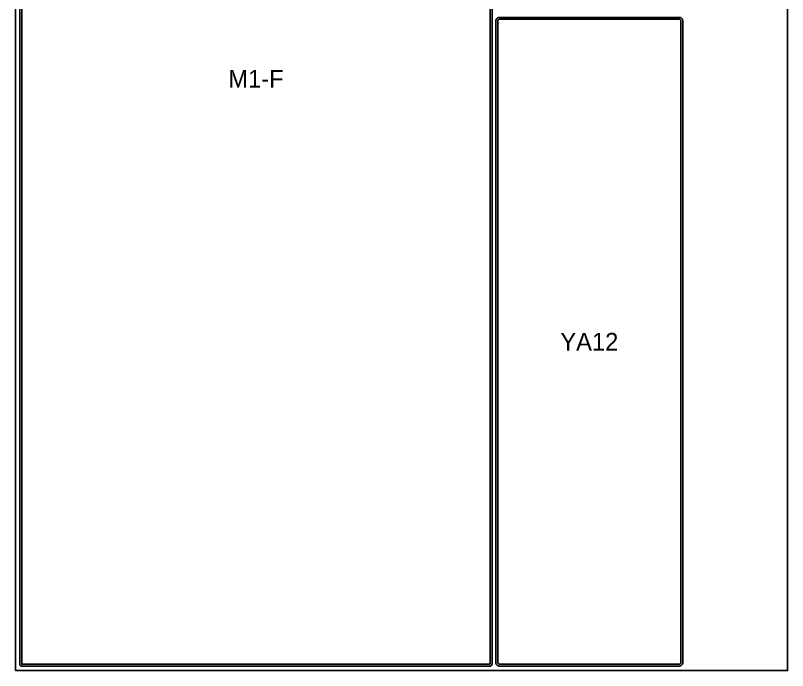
# Model space of a CAD drawing. Header units: millimetres. Extents: x 0 to 8220, y 0 to 2502.
# Drawn here: x 5600 to 6820, y 0 to 1035 of the extents above; entities that cross this region are included whole.
import ezdxf
from ezdxf.enums import TextEntityAlignment as Align

# ---------------------------------------------------------------- set-up
doc = ezdxf.new("R2010")
doc.units = ezdxf.units.MM
for name, color, linetype in [('CORTE_EXT', 1, 'Continuous'), ('HOJA', 8, 'Continuous'), ('TEXTO', 7, 'Continuous'), ('TRAYECTORIA_EXT_FRESA6', 11, 'Continuous')]:
    doc.layers.add(name, color=color, linetype=linetype)

msp = doc.modelspace()

# ---------------------------------------------------------------- linework, layer by layer
at = {"layer": 'CORTE_EXT'}
for points in [[(6350, 10), (6350, 1860), (5610, 1860), (5610, 10)], [(6648.5, 10), (6365, 10), (6364.7, 10), (6364.4, 10.1), (6364.1, 10.1), (6363.9, 10.2), (6363.6, 10.4), (6363.3, 10.5), (6363.1, 10.7), (6362.9, 10.9), (6362.7, 11.1), (6362.5, 11.3), (6362.4, 11.6), (6362.2, 11.9), (6362.1, 12.1), (6362.1, 12.4), (6362, 12.7), (6362, 13), (6362, 1026), (6362, 1026.3), (6362.1, 1026.6), (6362.1, 1026.9), (6362.2, 1027.1), (6362.4, 1027.4), (6362.5, 1027.7), (6362.7, 1027.9), (6362.9, 1028.1), (6363.1, 1028.3), (6363.3, 1028.5), (6363.6, 1028.6), (6363.9, 1028.8), (6364.1, 1028.9), (6364.4, 1028.9), (6364.7, 1029), (6365, 1029), (6648.5, 1029), (6648.8, 1029), (6649.1, 1028.9), (6649.4, 1028.9), (6649.6, 1028.8), (6649.9, 1028.6), (6650.2, 1028.5), (6650.4, 1028.3), (6650.6, 1028.1), (6650.8, 1027.9), (6651, 1027.7), (6651.1, 1027.4), (6651.3, 1027.1), (6651.4, 1026.9), (6651.4, 1026.6), (6651.5, 1026.3), (6651.5, 1026), (6651.5, 13), (6651.5, 12.7), (6651.4, 12.4), (6651.4, 12.1), (6651.3, 11.9), (6651.1, 11.6), (6651, 11.3), (6650.8, 11.1), (6650.6, 10.9), (6650.4, 10.7), (6650.2, 10.5), (6649.9, 10.4), (6649.6, 10.2), (6649.4, 10.1), (6649.1, 10.1), (6648.8, 10)]]:
    msp.add_lwpolyline(points, close=True, dxfattribs=at)
at = {"layer": 'HOJA'}
msp.add_lwpolyline([(5600, 0), (6820, 0), (6820, 2440), (5600, 2440)], close=True, dxfattribs=at)
at = {"layer": 'TRAYECTORIA_EXT_FRESA6'}
msp.add_lwpolyline([(6353, 1860), (6353, 10), (6353, 9.7), (6352.9, 9.4), (6352.9, 9.1), (6352.8, 8.9), (6352.6, 8.6), (6352.5, 8.3), (6352.3, 8.1), (6352.1, 7.9), (6351.9, 7.7), (6351.7, 7.5), (6351.4, 7.4), (6351.1, 7.2), (6350.9, 7.1), (6350.6, 7.1), (6350.3, 7), (6350, 7), (5610, 7), (5609.7, 7), (5609.4, 7.1), (5609.1, 7.1), (5608.9, 7.2), (5608.6, 7.4), (5608.3, 7.5), (5608.1, 7.7), (5607.9, 7.9), (5607.7, 8.1), (5607.5, 8.3), (5607.4, 8.6), (5607.2, 8.9), (5607.1, 9.1), (5607.1, 9.4), (5607, 9.7), (5607, 10), (5607, 1860)], dxfattribs=at)
msp.add_lwpolyline([(6648.6, 7), (6648.5, 7), (6365, 7), (6364.9, 7), (6364.6, 7), (6364.3, 7), (6364, 7.1), (6363.7, 7.1), (6363.4, 7.2), (6363.1, 7.3), (6362.8, 7.4), (6362.6, 7.5), (6362.3, 7.6), (6362, 7.8), (6361.8, 7.9), (6361.5, 8.1), (6361.3, 8.3), (6361.1, 8.5), (6360.9, 8.7), (6360.7, 8.9), (6360.5, 9.1), (6360.3, 9.3), (6360.1, 9.5), (6359.9, 9.8), (6359.8, 10), (6359.6, 10.3), (6359.5, 10.6), (6359.4, 10.8), (6359.3, 11.1), (6359.2, 11.4), (6359.1, 11.7), (6359.1, 12), (6359, 12.3), (6359, 12.6), (6359, 12.9), (6359, 13), (6359, 1026), (6359, 1026.1), (6359, 1026.4), (6359, 1026.7), (6359.1, 1027), (6359.1, 1027.3), (6359.2, 1027.6), (6359.3, 1027.9), (6359.4, 1028.2), (6359.5, 1028.4), (6359.6, 1028.7), (6359.8, 1029), (6359.9, 1029.2), (6360.1, 1029.5), (6360.3, 1029.7), (6360.5, 1029.9), (6360.7, 1030.1), (6360.9, 1030.3), (6361.1, 1030.5), (6361.3, 1030.7), (6361.5, 1030.9), (6361.8, 1031.1), (6362, 1031.2), (6362.3, 1031.4), (6362.6, 1031.5), (6362.8, 1031.6), (6363.1, 1031.7), (6363.4, 1031.8), (6363.7, 1031.9), (6364, 1031.9), (6364.3, 1032), (6364.6, 1032), (6364.9, 1032), (6365, 1032), (6648.5, 1032), (6648.6, 1032), (6648.9, 1032), (6649.2, 1032), (6649.5, 1031.9), (6649.8, 1031.9), (6650.1, 1031.8), (6650.4, 1031.7), (6650.7, 1031.6), (6650.9, 1031.5), (6651.2, 1031.4), (6651.5, 1031.2), (6651.7, 1031.1), (6652, 1030.9), (6652.2, 1030.7), (6652.4, 1030.5), (6652.6, 1030.3), (6652.8, 1030.1), (6653, 1029.9), (6653.2, 1029.7), (6653.4, 1029.5), (6653.6, 1029.2), (6653.7, 1029), (6653.9, 1028.7), (6654, 1028.4), (6654.1, 1028.2), (6654.2, 1027.9), (6654.3, 1027.6), (6654.4, 1027.3), (6654.4, 1027), (6654.5, 1026.7), (6654.5, 1026.4), (6654.5, 1026.1), (6654.5, 1026), (6654.5, 13), (6654.5, 12.9), (6654.5, 12.6), (6654.5, 12.3), (6654.4, 12), (6654.4, 11.7), (6654.3, 11.4), (6654.2, 11.1), (6654.1, 10.8), (6654, 10.6), (6653.9, 10.3), (6653.7, 10), (6653.6, 9.8), (6653.4, 9.5), (6653.2, 9.3), (6653, 9.1), (6652.8, 8.9), (6652.6, 8.7), (6652.4, 8.5), (6652.2, 8.3), (6652, 8.1), (6651.7, 7.9), (6651.5, 7.8), (6651.2, 7.6), (6650.9, 7.5), (6650.7, 7.4), (6650.4, 7.3), (6650.1, 7.2), (6649.8, 7.1), (6649.5, 7.1), (6649.2, 7), (6648.9, 7)], close=True, dxfattribs=at)

# ---------------------------------------------------------------- texts
at = {"layer": 'TEXTO'}
for s, p in [('M1-F', (5980, 935)), ('YA12', (6506.8, 519.5))]:
    msp.add_text(s, height=28, dxfattribs=at).set_placement(p, align=Align.MIDDLE_CENTER)

doc.saveas('drawing.dxf')
